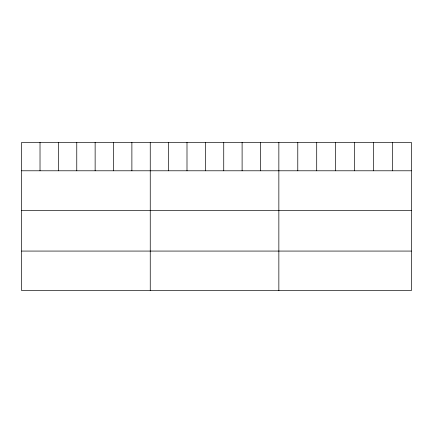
<?xml version="1.0" encoding="UTF-8"?>
<svg xmlns="http://www.w3.org/2000/svg" width="433" height="433" viewBox="0 0 433 433"><rect width="100%" height="100%" fill="white"/><g stroke="black" fill="none" stroke-linecap="round" stroke-linejoin="round"><path stroke-width="0.65" d="M411.35 170.786L411.35 290.613L21.65 290.613L21.65 142.387L411.35 142.387L411.35 170.786L21.65 170.786M21.65 210.324L411.35 210.324M21.65 251.07L411.35 251.07M392.422 142.387L392.422 170.786M373.495 142.387L373.495 170.786M354.567 142.387L354.567 170.786M335.635 142.387L335.635 170.786M316.707 142.387L316.707 170.786M297.78 142.387L297.78 170.786M278.852 142.387L278.852 290.613M260.482 142.387L260.482 170.786M242.107 142.387L242.107 170.786M223.737 142.387L223.737 170.786M205.366 142.387L205.366 170.786M186.996 142.387L186.996 170.786M168.621 142.387L168.621 170.786M150.251 142.387L150.251 290.613M131.881 142.387L131.881 170.786M113.506 142.387L113.506 170.786M95.136 142.387L95.136 170.786M76.765 142.387L76.765 170.786M58.395 142.387L58.395 170.786M40.02 142.387L40.02 170.786"/></g></svg>
